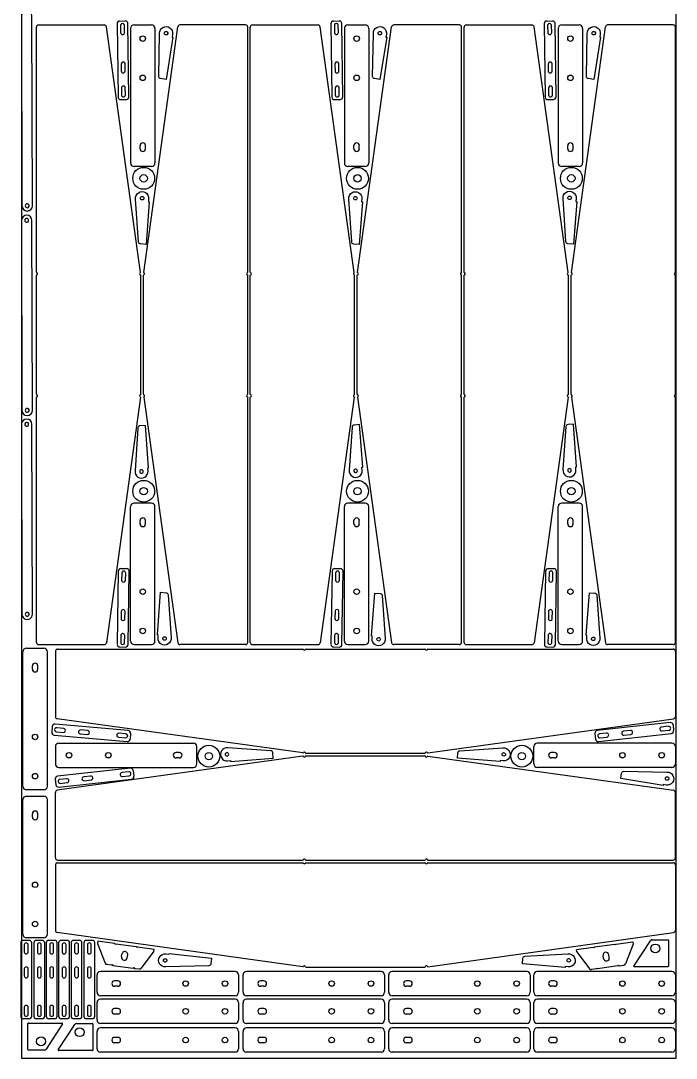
# Model space of a CAD drawing. Header units: millimetres. Extents: x 47861 to 59117, y 10924 to 15324.
# Drawn here: x 53716 to 55218, y 10924 to 13303 of the extents above; entities that cross this region are included whole.
import ezdxf

# ---------------------------------------------------------------- set-up
doc = ezdxf.new("R2010")
doc.units = ezdxf.units.MM
doc.layers.add('ITSOFT_Layer_1', color=61, linetype='Continuous', lineweight=100)
doc.layers.add('SHEET_METAL5', color=7, linetype='Continuous')
doc.layers.add('SHEET_METAL8', color=7, linetype='Continuous')

msp = doc.modelspace()

# ---------------------------------------------------------------- linework, layer by layer
at = {"color": 2}
for p, q in [((53717.9, 14724.3), (53717.9, 10924.3)), ((55217.9, 10924.3), (55217.9, 14724.3)), ((53717.9, 10924.3), (55217.9, 10924.3))]:
    msp.add_line(p, q, dxfattribs=at)
at = {"color": 7}
for p, q in [((53942.5, 13302.3), (53955.5, 13302.5)), ((54432.5, 13302.3), (54445.5, 13302.5)), ((54921.2, 13302.3), (54934.2, 13302.5)), ((53936.6, 13296.2), (53938.8, 13128.2)), ((53944.6, 13291.8), (53944.8, 13275.8)), ((53953.8, 13276), (53953.6, 13292)), ((53963.8, 13128.6), (53961.6, 13296.6)), ((54426.6, 13296.2), (54428.8, 13128.2)), ((54434.6, 13291.8), (54434.8, 13275.8)), ((54443.8, 13276), (54443.6, 13292)), ((54453.8, 13128.6), (54451.6, 13296.6)), ((54915.3, 13296.2), (54917.5, 13128.2)), ((54923.3, 13291.8), (54923.5, 13275.8)), ((54932.5, 13276), (54932.3, 13292)), ((54942.5, 13128.6), (54940.3, 13296.6)), ((53945.8, 13203.8), (53946, 13187.8)), ((53955, 13188), (53954.8, 13204)), ((54435.8, 13203.8), (54436, 13187.8)), ((54445, 13188), (54444.8, 13204)), ((54924.5, 13203.8), (54924.7, 13187.8)), ((54933.7, 13188), (54933.5, 13204)), ((53946.5, 13148.9), (53946.7, 13132.9)), ((53955.7, 13133), (53955.5, 13149)), ((54436.5, 13148.9), (54436.7, 13132.9)), ((54445.7, 13133), (54445.5, 13149)), ((54925.2, 13148.9), (54925.4, 13132.9)), ((54934.4, 13133), (54934.2, 13149)), ((53944.9, 13122.3), (53957.9, 13122.5)), ((54434.9, 13122.3), (54447.9, 13122.5)), ((54923.6, 13122.3), (54936.6, 13122.5)), ((53939.4, 12041.3), (53936.8, 11873.3)), ((53945.5, 12047.2), (53958.5, 12047)), ((53947.3, 12036.7), (53947.1, 12020.7)), ((53956.1, 12020.5), (53956.3, 12036.5)), ((53961.8, 11872.9), (53964.4, 12040.9)), ((54429.4, 12041.3), (54426.8, 11873.3)), ((54435.5, 12047.2), (54448.5, 12047)), ((54437.4, 12036.7), (54437.1, 12020.7)), ((54446.1, 12020.5), (54446.4, 12036.5)), ((54451.8, 11872.9), (54454.4, 12040.9)), ((54918.6, 12041.3), (54916, 11873.3)), ((54924.7, 12047.2), (54937.7, 12047)), ((54926.5, 12036.7), (54926.3, 12020.7)), ((54935.3, 12020.5), (54935.5, 12036.5)), ((54941, 11872.9), (54943.6, 12040.9)), ((53946, 11948.7), (53945.7, 11932.7)), ((53954.7, 11932.5), (53955, 11948.5)), ((54436, 11948.7), (54435.7, 11932.7)), ((54444.7, 11932.5), (54445, 11948.5)), ((54925.1, 11948.7), (54924.9, 11932.7)), ((54933.9, 11932.5), (54934.1, 11948.5)), ((53945.1, 11893.7), (53944.9, 11877.7)), ((54435.1, 11893.7), (54434.9, 11877.7)), ((54924.3, 11893.7), (54924, 11877.7)), ((53953.9, 11877.5), (53954.1, 11893.5)), ((54443.9, 11877.5), (54444.1, 11893.5)), ((54933, 11877.5), (54933.3, 11893.5)), ((53942.7, 11867.2), (53955.7, 11867)), ((54432.7, 11867.2), (54445.7, 11867)), ((54921.9, 11867.2), (54934.9, 11867)), ((53788.1, 11684.8), (53787, 11671.8)), ((53962, 11675.5), (53794.6, 11690.2)), ((53814.3, 11680.5), (53798.4, 11681.9)), ((55203.9, 11693.8), (55037, 11675.4)), ((55200.3, 11685.3), (55184.4, 11683.6)), ((55210.6, 11688.5), (55212, 11675.5)), ((53792.4, 11665.3), (53959.8, 11650.6)), ((53797.6, 11672.9), (53813.5, 11671.5)), ((53852.4, 11668.1), (53868.3, 11666.7)), ((53869.1, 11675.6), (53853.2, 11677)), ((53940.1, 11660.4), (53956, 11659)), ((53956.8, 11667.9), (53940.8, 11669.3)), ((53967.4, 11669), (53966.3, 11656.1)), ((55031.6, 11668.8), (55033.1, 11655.9)), ((55039.7, 11650.6), (55206.7, 11668.9)), ((55058.2, 11669.7), (55042.3, 11667.9)), ((55043.3, 11659), (55059.2, 11660.7)), ((55112.9, 11675.7), (55097, 11674)), ((55098, 11665), (55113.9, 11666.8)), ((55185.4, 11674.6), (55201.3, 11676.4)), ((53967.1, 11589.4), (53800.1, 11571)), ((53794.8, 11564.4), (53796.2, 11551.5)), ((53802.9, 11546.2), (53969.9, 11564.5)), ((53821.4, 11565.3), (53805.5, 11563.6)), ((53876.1, 11571.3), (53860.2, 11569.6)), ((53861.1, 11560.6), (53877, 11562.4)), ((53963.5, 11580.9), (53947.6, 11579.2)), ((53948.6, 11570.2), (53964.5, 11572)), ((53973.7, 11584.1), (53975.2, 11571.1)), ((53806.5, 11554.6), (53822.4, 11556.4)), ((53715.9, 11188.6), (53715.9, 11020.6)), ((53734.9, 11194.6), (53721.9, 11194.6)), ((53723.9, 11184.1), (53723.9, 11168.1)), ((53732.9, 11168.1), (53732.9, 11184.1)), ((53740.9, 11020.6), (53740.9, 11188.6)), ((53745.9, 11188.6), (53745.9, 11020.6)), ((53764.9, 11194.6), (53751.9, 11194.6)), ((53753.9, 11184.1), (53753.9, 11168.1)), ((53762.9, 11168.1), (53762.9, 11184.1)), ((53770.9, 11020.6), (53770.9, 11188.6)), ((53774.2, 11188.6), (53774.2, 11020.6)), ((53793.2, 11194.6), (53780.2, 11194.6)), ((53782.2, 11184.1), (53782.2, 11168.1)), ((53791.2, 11168.1), (53791.2, 11184.1)), ((53799.2, 11020.6), (53799.2, 11188.6)), ((53802.7, 11188.6), (53802.7, 11020.6)), ((53821.7, 11194.6), (53808.7, 11194.6)), ((53810.7, 11184.1), (53810.7, 11168.1)), ((53819.7, 11168.1), (53819.7, 11184.1)), ((53827.7, 11020.6), (53827.7, 11188.6)), ((53831.2, 11188.6), (53831.2, 11020.6)), ((53850.2, 11194.6), (53837.2, 11194.6)), ((53839.2, 11184.1), (53839.2, 11168.1)), ((53848.2, 11168.1), (53848.2, 11184.1)), ((53856.2, 11020.6), (53856.2, 11188.6)), ((53860.5, 11188.6), (53860.5, 11020.6)), ((53879.5, 11194.6), (53866.5, 11194.6)), ((53868.5, 11184.1), (53868.5, 11168.1)), ((53877.5, 11168.1), (53877.5, 11184.1)), ((53885.5, 11020.6), (53885.5, 11188.6)), ((53723.9, 11129.1), (53723.9, 11113.1)), ((53732.9, 11113.1), (53732.9, 11129.1)), ((53753.9, 11129.1), (53753.9, 11113.1)), ((53762.9, 11113.1), (53762.9, 11129.1)), ((53782.2, 11129.1), (53782.2, 11113.1)), ((53791.2, 11113.1), (53791.2, 11129.1)), ((53810.7, 11129.1), (53810.7, 11113.1)), ((53819.7, 11113.1), (53819.7, 11129.1)), ((53839.2, 11129.1), (53839.2, 11113.1)), ((53848.2, 11113.1), (53848.2, 11129.1)), ((53868.5, 11129.1), (53868.5, 11113.1)), ((53877.5, 11113.1), (53877.5, 11129.1)), ((53723.9, 11041.1), (53723.9, 11025.1)), ((53732.9, 11025.1), (53732.9, 11041.1)), ((53753.9, 11041.1), (53753.9, 11025.1)), ((53762.9, 11025.1), (53762.9, 11041.1)), ((53782.2, 11041.1), (53782.2, 11025.1)), ((53791.2, 11025.1), (53791.2, 11041.1)), ((53810.7, 11041.1), (53810.7, 11025.1)), ((53819.7, 11025.1), (53819.7, 11041.1)), ((53839.2, 11041.1), (53839.2, 11025.1)), ((53848.2, 11025.1), (53848.2, 11041.1)), ((53868.5, 11041.1), (53868.5, 11025.1)), ((53877.5, 11025.1), (53877.5, 11041.1)), ((53734.9, 11014.6), (53721.9, 11014.6)), ((53764.9, 11014.6), (53751.9, 11014.6)), ((53793.2, 11014.6), (53780.2, 11014.6)), ((53821.7, 11014.6), (53808.7, 11014.6)), ((53850.2, 11014.6), (53837.2, 11014.6)), ((53879.5, 11014.6), (53866.5, 11014.6))]:
    msp.add_line(p, q, dxfattribs=at)
for p, q in [((54023.4, 13285.4), (54023.4, 12976.9)), ((54513.4, 13285.4), (54513.4, 12976.9)), ((55003.4, 13285.4), (55003.4, 12976.9)), ((54015.4, 12968.9), (53975.5, 12968.9)), ((54505.4, 12968.9), (54465.5, 12968.9)), ((54995.4, 12968.9), (54955.5, 12968.9)), ((54015.4, 12197.1), (53975.5, 12197.1)), ((54023.4, 11880.7), (54023.4, 12189.1)), ((54505.4, 12197.1), (54465.5, 12197.1)), ((54513.4, 11880.7), (54513.4, 12189.1)), ((54995.4, 12197.1), (54955.5, 12197.1)), ((55003.4, 11880.7), (55003.4, 12189.1)), ((53720.9, 11547.7), (53720.9, 11856.2)), ((53728.9, 11864.2), (53768.8, 11864.2)), ((54119.6, 11599), (54119.6, 11638.9)), ((54891.5, 11599), (54891.5, 11638.9)), ((53803.2, 11591), (54111.6, 11591)), ((55207.9, 11591), (54899.5, 11591)), ((53720.9, 11208.7), (53720.9, 11517.2)), ((53728.9, 11525.2), (53768.8, 11525.2)), ((53892.8, 11192.5), (53892.1, 11187.6)), ((53892.1, 11187.6), (53909.6, 11142.3)), ((53930.9, 11187.2), (53892.8, 11192.5)), ((53930.9, 11187.2), (53932.2, 11185.6)), ((53932.2, 11185.6), (53933.9, 11186.8)), ((53933.9, 11186.8), (53980.5, 11180.4)), ((53980.5, 11180.4), (53981.7, 11178.7)), ((53981.7, 11178.7), (53983.4, 11180)), ((53983.4, 11180), (54021.6, 11174.7)), ((55077.2, 11185.4), (55030.7, 11178.9)), ((55078.9, 11184.1), (55077.2, 11185.4)), ((55080.2, 11185.8), (55078.9, 11184.1)), ((55080.2, 11185.8), (55118.3, 11191.1)), ((55119, 11186.2), (55101.5, 11140.9)), ((55118.3, 11191.1), (55119, 11186.2)), ((55121.1, 11135.6), (55158.6, 11193.8)), ((55162.8, 11196.1), (55199.1, 11196.1)), ((55200.1, 11195.1), (55200.1, 11135.1)), ((53946.6, 11156.5), (53947.5, 11163)), ((53960, 11154.7), (53960.9, 11161.1)), ((54020.9, 11169.7), (53991.7, 11130.9)), ((54020.9, 11169.7), (54021.6, 11174.7)), ((55027.7, 11178.5), (54989.5, 11173.2)), ((54990.2, 11168.3), (54989.5, 11173.2)), ((54990.2, 11168.3), (55019.4, 11129.5)), ((55029.4, 11177.2), (55027.7, 11178.5)), ((55030.7, 11178.9), (55029.4, 11177.2)), ((55051.1, 11153.3), (55050.2, 11159.7)), ((55064.5, 11155.1), (55063.6, 11161.5)), ((53924.1, 11137.7), (53913.6, 11139.2)), ((53924.1, 11137.7), (53925.7, 11139)), ((53925.7, 11139), (53927, 11137.3)), ((53927, 11137.3), (53973.6, 11130.8)), ((55084.1, 11135.9), (55037.5, 11129.4)), ((55085.4, 11137.6), (55084.1, 11135.9)), ((55087.1, 11136.3), (55085.4, 11137.6)), ((55087.1, 11136.3), (55097.5, 11137.7)), ((55199.1, 11134.1), (55121.9, 11134.1)), ((53890.7, 11075.5), (53890.7, 11115.4)), ((53973.6, 11130.8), (53975.3, 11132.1)), ((53975.3, 11132.1), (53976.6, 11130.4)), ((53976.6, 11130.4), (53987, 11129)), ((54225.2, 11075.5), (54225.2, 11115.4)), ((54559, 11075.5), (54559, 11115.4)), ((54891.5, 11075.5), (54891.5, 11115.4)), ((55034.6, 11129), (55024.1, 11127.5)), ((55035.8, 11130.7), (55034.6, 11129)), ((55037.5, 11129.4), (55035.8, 11130.7)), ((54207.1, 11067.5), (53898.7, 11067.5)), ((54541.6, 11067.5), (54233.2, 11067.5)), ((54875.4, 11067.5), (54567, 11067.5)), ((55207.9, 11067.5), (54899.5, 11067.5)), ((53890.7, 11012), (53890.7, 11051.9)), ((54225.2, 11012), (54225.2, 11051.9)), ((54559, 11012), (54559, 11051.9)), ((54891.5, 11012), (54891.5, 11051.9)), ((53732.4, 10944), (53732.4, 11004)), ((53733.4, 11005), (53810.6, 11005)), ((53811.4, 11003.4), (53773.9, 10945.3)), ((53802, 10943.5), (53839.6, 11001.6)), ((53843.8, 11003.9), (53880, 11003.9)), ((53881, 11002.9), (53881, 10942.9)), ((54207.1, 11004), (53898.7, 11004)), ((54541.6, 11004), (54233.2, 11004)), ((54875.4, 11004), (54567, 11004)), ((55207.9, 11004), (54899.5, 11004)), ((53890.7, 10946.1), (53890.7, 10985.9)), ((54225.2, 10946.1), (54225.2, 10985.9)), ((54559, 10946.1), (54559, 10985.9)), ((54891.5, 10946.1), (54891.5, 10985.9)), ((53769.7, 10943), (53733.4, 10943)), ((53880, 10941.9), (53802.9, 10941.9)), ((54207.1, 10938.1), (53898.7, 10938.1)), ((54541.6, 10938.1), (54233.2, 10938.1)), ((54875.4, 10938.1), (54567, 10938.1)), ((55207.9, 10938.1), (54899.5, 10938.1))]:
    msp.add_line(p, q)
at = {"color": 6}
for p, q in [((53989.2, 13009.4), (53989.2, 13016.9)), ((54001.7, 13009.4), (54001.7, 13016.9)), ((54479.2, 13009.4), (54479.2, 13016.9)), ((54491.7, 13009.4), (54491.7, 13016.9)), ((54969.2, 13009.4), (54969.2, 13016.9)), ((54981.7, 13009.4), (54981.7, 13016.9)), ((53989.2, 12149.4), (53989.2, 12156.9)), ((54001.7, 12149.4), (54001.7, 12156.9)), ((54479.2, 12149.4), (54479.2, 12156.9)), ((54491.7, 12149.4), (54491.7, 12156.9)), ((54969.2, 12149.4), (54969.2, 12156.9)), ((54981.7, 12149.4), (54981.7, 12156.9)), ((53742.6, 11816.3), (53742.6, 11823.8)), ((53755.1, 11816.3), (53755.1, 11823.8)), ((54079.2, 11625.2), (54071.7, 11625.2)), ((54079.2, 11612.7), (54071.7, 11612.7)), ((54939.2, 11625.2), (54931.7, 11625.2)), ((54939.2, 11612.7), (54931.7, 11612.7)), ((53742.6, 11477.4), (53742.6, 11484.9)), ((53755.1, 11477.4), (53755.1, 11484.9)), ((53938.4, 11101.7), (53930.9, 11101.7)), ((53938.4, 11089.2), (53930.9, 11089.2)), ((54272.9, 11101.7), (54265.4, 11101.7)), ((54272.9, 11089.2), (54265.4, 11089.2)), ((54606.7, 11101.7), (54599.2, 11101.7)), ((54606.7, 11089.2), (54599.2, 11089.2)), ((54939.2, 11101.7), (54931.7, 11101.7)), ((54939.2, 11089.2), (54931.7, 11089.2)), ((53938.4, 11038.2), (53930.9, 11038.2)), ((54272.9, 11038.2), (54265.4, 11038.2)), ((54606.7, 11038.2), (54599.2, 11038.2)), ((54939.2, 11038.2), (54931.7, 11038.2)), ((53938.4, 11025.7), (53930.9, 11025.7)), ((54272.9, 11025.7), (54265.4, 11025.7)), ((54606.7, 11025.7), (54599.2, 11025.7)), ((54939.2, 11025.7), (54931.7, 11025.7)), ((53938.4, 10972.2), (53930.9, 10972.2)), ((54272.9, 10972.2), (54265.4, 10972.2)), ((54606.7, 10972.2), (54599.2, 10972.2)), ((54939.2, 10972.2), (54931.7, 10972.2)), ((53938.4, 10959.7), (53930.9, 10959.7)), ((54272.9, 10959.7), (54265.4, 10959.7)), ((54606.7, 10959.7), (54599.2, 10959.7)), ((54939.2, 10959.7), (54931.7, 10959.7))]:
    msp.add_line(p, q, dxfattribs=at)
for centre in [(53995.5, 13262.1), (54485.5, 13262.1), (54975.5, 13262.1), (53995.5, 13172.1), (54485.5, 13172.1), (54975.5, 13172.1), (53995.5, 11994), (54485.5, 11994), (54975.5, 11994), (53995.5, 11904), (54485.5, 11904), (54975.5, 11904), (53748.8, 11661), (53826.5, 11619), (53916.5, 11619), (55094.6, 11619), (55184.6, 11619), (53748.8, 11571), (53748.8, 11322), (53748.8, 11232), (54093.8, 11095.5), (54183.8, 11095.5), (54428.3, 11095.5), (54518.3, 11095.5), (54762.1, 11095.5), (54852.1, 11095.5), (55094.6, 11095.5), (55184.6, 11095.5), (54093.8, 11032), (54183.8, 11032), (54428.3, 11032), (54518.3, 11032), (54762.1, 11032), (54852.1, 11032), (55094.6, 11032), (55184.6, 11032), (54093.8, 10966), (54183.8, 10966), (54428.3, 10966), (54518.3, 10966), (54762.1, 10966), (54852.1, 10966), (55094.6, 10966), (55184.6, 10966)]:
    msp.add_circle(centre, 6.3)
at = {"color": 3}
for centre, radius in [((53997.6, 12941.7), 25), ((54487.6, 12941.7), 25), ((54977.6, 12941.7), 25), ((53997.6, 12941.7), 8.5), ((54487.6, 12941.7), 8.5), ((54977.6, 12941.7), 8.5), ((53997.6, 12224.3), 25), ((53997.6, 12224.3), 8.5), ((54487.6, 12224.3), 25), ((54487.6, 12224.3), 8.5), ((54977.6, 12224.3), 25), ((54977.6, 12224.3), 8.5), ((54146.9, 11616.9), 25), ((54864.2, 11616.9), 25), ((54146.9, 11616.9), 8.5), ((54864.2, 11616.9), 8.5)]:
    msp.add_circle(centre, radius, dxfattribs=at)
at = {"color": 4}
for centre in [(55170.1, 11176.1), (53851, 10983.9), (53762.4, 10963)]:
    msp.add_circle(centre, 10.1, dxfattribs=at)
at = {"color": 7}
for centre, radius, start, end in [((53942.6, 13296.3), 6, 90.756, 180.756), ((53955.6, 13296.5), 6, 0.756, 90.756), ((54432.6, 13296.3), 6, 90.756, 180.756), ((54445.6, 13296.5), 6, 0.756, 90.756), ((54921.3, 13296.3), 6, 90.756, 180.756), ((54934.3, 13296.5), 6, 0.756, 90.756), ((53949.1, 13291.9), 4.5, 0.756, 180.756), ((53949.3, 13275.9), 4.5, 180.756, 0.756), ((54439.1, 13291.9), 4.5, 0.756, 180.756), ((54439.3, 13275.9), 4.5, 180.756, 0.756), ((54927.8, 13291.9), 4.5, 0.756, 180.756), ((54928, 13275.9), 4.5, 180.756, 0.756), ((53950.3, 13203.9), 4.5, 0.756, 180.756), ((54440.3, 13203.9), 4.5, 0.756, 180.756), ((54929, 13203.9), 4.5, 0.756, 180.756), ((53950.5, 13187.9), 4.5, 180.756, 0.756), ((54440.5, 13187.9), 4.5, 180.756, 0.756), ((54929.2, 13187.9), 4.5, 180.756, 0.756), ((53951, 13148.9), 4.5, 0.756, 180.756), ((53951.2, 13132.9), 4.5, 180.756, 0.756), ((54441, 13148.9), 4.5, 0.756, 180.756), ((54441.2, 13132.9), 4.5, 180.756, 0.756), ((54929.7, 13148.9), 4.5, 0.756, 180.756), ((54929.9, 13132.9), 4.5, 180.756, 0.756), ((53944.8, 13128.3), 6, 180.756, 270.756), ((53957.8, 13128.5), 6, 270.756, 0.756), ((54434.8, 13128.3), 6, 180.756, 270.756), ((54447.8, 13128.5), 6, 270.756, 0.756), ((54923.5, 13128.3), 6, 180.756, 270.756), ((54936.5, 13128.5), 6, 270.756, 0.756), ((53945.4, 12041.2), 6, 89.1059, 179.1059), ((53951.8, 12036.6), 4.5, 359.1059, 179.1059), ((53958.4, 12041), 6, 359.1059, 89.1059), ((54435.4, 12041.2), 6, 89.1059, 179.1059), ((54441.9, 12036.6), 4.5, 359.1059, 179.1059), ((54448.4, 12041), 6, 359.1059, 89.1059), ((54924.6, 12041.2), 6, 89.1059, 179.1059), ((54931, 12036.6), 4.5, 359.1059, 179.1059), ((54937.6, 12041), 6, 359.1059, 89.1059), ((53951.6, 12020.6), 4.5, 179.1059, 359.1059), ((54441.6, 12020.6), 4.5, 179.1059, 359.1059), ((54930.8, 12020.6), 4.5, 179.1059, 359.1059), ((53950.5, 11948.6), 4.5, 359.1059, 179.1059), ((54440.5, 11948.6), 4.5, 359.1059, 179.1059), ((54929.6, 11948.6), 4.5, 359.1059, 179.1059), ((53950.2, 11932.6), 4.5, 179.1059, 359.1059), ((54440.2, 11932.6), 4.5, 179.1059, 359.1059), ((54929.4, 11932.6), 4.5, 179.1059, 359.1059), ((53949.6, 11893.6), 4.5, 359.1059, 179.1059), ((54439.6, 11893.6), 4.5, 359.1059, 179.1059), ((54928.8, 11893.6), 4.5, 359.1059, 179.1059), ((53942.8, 11873.2), 6, 179.1059, 269.1059), ((53949.4, 11877.6), 4.5, 179.1059, 359.1059), ((53955.8, 11873), 6, 269.1059, 359.1059), ((54432.8, 11873.2), 6, 179.1059, 269.1059), ((54439.4, 11877.6), 4.5, 179.1059, 359.1059), ((54445.8, 11873), 6, 269.1059, 359.1059), ((54922, 11873.2), 6, 179.1059, 269.1059), ((54928.5, 11877.6), 4.5, 179.1059, 359.1059), ((54935, 11873), 6, 269.1059, 359.1059), ((53794.1, 11684.3), 6, 84.9729, 174.9729), ((53798, 11677.4), 4.5, 84.9729, 264.9729), ((53813.9, 11676), 4.5, 264.9729, 84.9729), ((55184.9, 11679.1), 4.5, 96.2727, 276.2727), ((55200.8, 11680.8), 4.5, 276.2727, 96.2727), ((55204.6, 11687.8), 6, 6.2727, 96.2727), ((53792.9, 11671.3), 6, 174.9729, 264.9729), ((53852.8, 11672.6), 4.5, 84.9729, 264.9729), ((53868.7, 11671.2), 4.5, 264.9729, 84.9729), ((53940.4, 11664.9), 4.5, 84.9729, 264.9729), ((53956.4, 11663.5), 4.5, 264.9729, 84.9729), ((53960.3, 11656.6), 6, 264.9729, 354.9729), ((53961.4, 11669.5), 6, 354.9729, 84.9729), ((55037.6, 11669.4), 6, 96.2727, 186.2727), ((55039, 11656.5), 6, 186.2727, 276.2727), ((55042.8, 11663.5), 4.5, 96.2727, 276.2727), ((55058.7, 11665.2), 4.5, 276.2727, 96.2727), ((55097.5, 11669.5), 4.5, 96.2727, 276.2727), ((55113.4, 11671.2), 4.5, 276.2727, 96.2727), ((55206, 11674.9), 6, 276.2727, 6.2727), ((53967.8, 11583.4), 6, 6.2727, 96.2727), ((53800.8, 11565.1), 6, 96.2727, 186.2727), ((53806, 11559.1), 4.5, 96.2727, 276.2727), ((53821.9, 11560.8), 4.5, 276.2727, 96.2727), ((53860.6, 11565.1), 4.5, 96.2727, 276.2727), ((53876.5, 11566.8), 4.5, 276.2727, 96.2727), ((53948.1, 11574.7), 4.5, 96.2727, 276.2727), ((53964, 11576.5), 4.5, 276.2727, 96.2727), ((53969.2, 11570.5), 6, 276.2727, 6.2727), ((53802.2, 11552.1), 6, 186.2727, 276.2727), ((53721.9, 11188.6), 6, 90, 180), ((53728.4, 11184.1), 4.5, 360, 180), ((53734.9, 11188.6), 6, 360, 90), ((53751.9, 11188.6), 6, 90, 180), ((53758.4, 11184.1), 4.5, 360, 180), ((53764.9, 11188.6), 6, 360, 90), ((53780.2, 11188.6), 6, 90, 180), ((53786.7, 11184.1), 4.5, 360, 180), ((53793.2, 11188.6), 6, 360, 90), ((53808.7, 11188.6), 6, 90, 180), ((53815.2, 11184.1), 4.5, 360, 180), ((53821.7, 11188.6), 6, 360, 90), ((53837.2, 11188.6), 6, 90, 180), ((53843.7, 11184.1), 4.5, 360, 180), ((53850.2, 11188.6), 6, 360, 90), ((53866.5, 11188.6), 6, 90, 180), ((53873, 11184.1), 4.5, 360, 180), ((53879.5, 11188.6), 6, 360, 90), ((53728.4, 11168.1), 4.5, 180, 360), ((53758.4, 11168.1), 4.5, 180, 360), ((53786.7, 11168.1), 4.5, 180, 360), ((53815.2, 11168.1), 4.5, 180, 360), ((53843.7, 11168.1), 4.5, 180, 360), ((53873, 11168.1), 4.5, 180, 360), ((53728.4, 11129.1), 4.5, 360, 180), ((53758.4, 11129.1), 4.5, 360, 180), ((53786.7, 11129.1), 4.5, 360, 180), ((53815.2, 11129.1), 4.5, 360, 180), ((53843.7, 11129.1), 4.5, 360, 180), ((53873, 11129.1), 4.5, 360, 180), ((53728.4, 11113.1), 4.5, 180, 360), ((53758.4, 11113.1), 4.5, 180, 360), ((53786.7, 11113.1), 4.5, 180, 360), ((53815.2, 11113.1), 4.5, 180, 360), ((53843.7, 11113.1), 4.5, 180, 360), ((53873, 11113.1), 4.5, 180, 360), ((53728.4, 11041.1), 4.5, 360, 180), ((53758.4, 11041.1), 4.5, 360, 180), ((53786.7, 11041.1), 4.5, 360, 180), ((53815.2, 11041.1), 4.5, 360, 180), ((53843.7, 11041.1), 4.5, 360, 180), ((53873, 11041.1), 4.5, 360, 180), ((53721.9, 11020.6), 6, 180, 270), ((53728.4, 11025.1), 4.5, 180, 360), ((53734.9, 11020.6), 6, 270, 360), ((53751.9, 11020.6), 6, 180, 270), ((53758.4, 11025.1), 4.5, 180, 360), ((53764.9, 11020.6), 6, 270, 360), ((53780.2, 11020.6), 6, 180, 270), ((53786.7, 11025.1), 4.5, 180, 360), ((53793.2, 11020.6), 6, 270, 360), ((53808.7, 11020.6), 6, 180, 270), ((53815.2, 11025.1), 4.5, 180, 360), ((53821.7, 11020.6), 6, 270, 360), ((53837.2, 11020.6), 6, 180, 270), ((53843.7, 11025.1), 4.5, 180, 360), ((53850.2, 11020.6), 6, 270, 360), ((53866.5, 11020.6), 6, 180, 270), ((53873, 11025.1), 4.5, 180, 360), ((53879.5, 11020.6), 6, 270, 360)]:
    msp.add_arc(centre, radius, start, end, dxfattribs=at)
for centre, radius, start, end in [((54015.4, 13285.4), 8, 0, 90), ((54505.4, 13285.4), 8, 0, 90), ((54995.4, 13285.4), 8, 0, 90), ((53995.5, 13016.9), 6.25, 0, 180), ((54485.5, 13016.9), 6.25, 0, 180), ((54975.5, 13016.9), 6.25, 0, 180), ((53995.5, 13009.4), 6.25, 180, 0), ((54485.5, 13009.4), 6.25, 180, 0), ((54975.5, 13009.4), 6.25, 180, 0), ((53975.5, 12976.9), 8, 180, 270), ((54015.4, 12976.9), 8, 270, 0), ((54465.5, 12976.9), 8, 180, 270), ((54505.4, 12976.9), 8, 270, 0), ((54955.5, 12976.9), 8, 180, 270), ((54995.4, 12976.9), 8, 270, 0), ((53752.9, 12726.2), 1, 180, 253.3985), ((53989.2, 12726), 1, 295.3392, 8.2901), ((53998.6, 12726), 1, 171.7099, 244.6608), ((54234.9, 12726.2), 1, 286.6015, 0), ((54242.9, 12726.2), 1, 180, 253.3985), ((54479.2, 12726), 1, 295.3392, 8.2901), ((54488.6, 12726), 1, 171.7099, 244.6608), ((54724.9, 12726.2), 1, 286.6015, 0), ((54732.9, 12726.2), 1, 180, 253.3985), ((54969.2, 12726), 1, 295.3392, 8.2901), ((54978.6, 12726), 1, 171.7099, 244.6608), ((55214.9, 12726.2), 1, 286.6015, 0), ((53752.9, 12719.5), 1, 106.6015, 180), ((53751.9, 12722.8), 2.5, 286.6015, 73.3985), ((53990.7, 12722.8), 2.5, 115.3392, 256.8172), ((53989.9, 12719.4), 1, 0, 76.8172), ((53997.9, 12719.4), 1, 103.1828, 180), ((53997.1, 12722.8), 2.5, 283.1828, 64.6608), ((54235.9, 12722.8), 2.5, 106.6015, 253.3985), ((54234.9, 12719.5), 1, 0, 73.3985), ((54242.9, 12719.5), 1, 106.6015, 180), ((54241.9, 12722.8), 2.5, 286.6015, 73.3985), ((54480.7, 12722.8), 2.5, 115.3392, 256.8172), ((54479.9, 12719.4), 1, 0, 76.8172), ((54487.9, 12719.4), 1, 103.1828, 180), ((54487.1, 12722.8), 2.5, 283.1828, 64.6608), ((54725.9, 12722.8), 2.5, 106.6015, 253.3985), ((54724.9, 12719.5), 1, 0, 73.3985), ((54732.9, 12719.5), 1, 106.6015, 180), ((54731.9, 12722.8), 2.5, 286.6015, 73.3985), ((54970.7, 12722.8), 2.5, 115.3392, 256.8172), ((54969.9, 12719.4), 1, 0, 76.8172), ((54977.9, 12719.4), 1, 103.1828, 180), ((54977.1, 12722.8), 2.5, 283.1828, 64.6608), ((55215.9, 12722.8), 2.5, 106.6015, 253.3985), ((55214.9, 12719.5), 1, 0, 73.3985), ((53752.9, 12446.5), 1, 180, 253.3985), ((53752.9, 12439.8), 1, 106.6015, 180), ((53751.9, 12443.2), 2.5, 286.6015, 73.3985), ((53990.7, 12443.2), 2.5, 103.1828, 244.6608), ((53989.2, 12440), 1, 351.7099, 64.6608), ((53989.9, 12446.6), 1, 283.1828, 0), ((53997.9, 12446.6), 1, 180, 256.8172), ((53998.6, 12440), 1, 115.3392, 188.2901), ((53997.1, 12443.2), 2.5, 295.3392, 76.8172), ((54235.9, 12443.2), 2.5, 106.6015, 253.3985), ((54234.9, 12446.5), 1, 286.6015, 0), ((54234.9, 12439.8), 1, 0, 73.3985), ((54242.9, 12446.5), 1, 180, 253.3985), ((54242.9, 12439.8), 1, 106.6015, 180), ((54241.9, 12443.2), 2.5, 286.6015, 73.3985), ((54480.7, 12443.2), 2.5, 103.1828, 244.6608), ((54479.2, 12440), 1, 351.7099, 64.6608), ((54479.9, 12446.6), 1, 283.1828, 0), ((54487.9, 12446.6), 1, 180, 256.8172), ((54488.6, 12440), 1, 115.3392, 188.2901), ((54487.1, 12443.2), 2.5, 295.3392, 76.8172), ((54725.9, 12443.2), 2.5, 106.6015, 253.3985), ((54724.9, 12446.5), 1, 286.6015, 0), ((54724.9, 12439.8), 1, 0, 73.3985), ((54732.9, 12446.5), 1, 180, 253.3985), ((54732.9, 12439.8), 1, 106.6015, 180), ((54731.9, 12443.2), 2.5, 286.6015, 73.3985), ((54970.7, 12443.2), 2.5, 103.1828, 244.6608), ((54969.2, 12440), 1, 351.7099, 64.6608), ((54969.9, 12446.6), 1, 283.1828, 0), ((54977.9, 12446.6), 1, 180, 256.8172), ((54978.6, 12440), 1, 115.3392, 188.2901), ((54977.1, 12443.2), 2.5, 295.3392, 76.8172), ((55215.9, 12443.2), 2.5, 106.6015, 253.3985), ((55214.9, 12446.5), 1, 286.6015, 0), ((55214.9, 12439.8), 1, 0, 73.3985), ((53975.5, 12189.1), 8, 90, 180), ((54015.4, 12189.1), 8, 0, 90), ((54465.5, 12189.1), 8, 90, 180), ((54505.4, 12189.1), 8, 0, 90), ((54955.5, 12189.1), 8, 90, 180), ((54995.4, 12189.1), 8, 0, 90), ((53995.5, 12156.9), 6.25, 0, 180), ((54485.5, 12156.9), 6.25, 0, 180), ((54975.5, 12156.9), 6.25, 0, 180), ((53995.5, 12149.4), 6.25, 180, 0), ((54485.5, 12149.4), 6.25, 180, 0), ((54975.5, 12149.4), 6.25, 180, 0), ((54015.4, 11880.7), 8, 270, 0), ((54505.4, 11880.7), 8, 270, 0), ((54995.4, 11880.7), 8, 270, 0), ((53728.9, 11856.2), 8, 90, 180), ((53768.8, 11856.2), 8, 0, 90), ((54362.4, 11861.5), 1, 16.6015, 90), ((54365.7, 11862.5), 2.5, 196.6015, 343.3985), ((54369.1, 11861.5), 1, 90, 163.3985), ((54642, 11861.5), 1, 16.6015, 90), ((54645.4, 11862.5), 2.5, 196.6015, 343.3985), ((54648.7, 11861.5), 1, 90, 163.3985), ((53748.8, 11823.8), 6.25, 0, 180), ((53748.8, 11816.3), 6.25, 180, 0), ((54111.6, 11638.9), 8, 0, 90), ((54899.5, 11638.9), 8, 90, 180), ((54071.7, 11619), 6.25, 90, 270), ((54079.2, 11619), 6.25, 270, 90), ((54362.6, 11625.2), 1, 261.7099, 334.6608), ((54362.6, 11615.8), 1, 25.3392, 98.2901), ((54365.7, 11623.7), 2.5, 13.1828, 154.6608), ((54365.7, 11617.3), 2.5, 205.3392, 346.8172), ((54369.1, 11624.5), 1, 193.1828, 270), ((54369.1, 11616.5), 1, 90, 166.8172), ((54642, 11624.5), 1, 270, 346.8172), ((54642, 11616.5), 1, 13.1828, 90), ((54645.4, 11623.7), 2.5, 25.3392, 166.8172), ((54645.4, 11617.3), 2.5, 193.1828, 334.6608), ((54648.5, 11625.2), 1, 205.3392, 278.2901), ((54648.5, 11615.8), 1, 81.7099, 154.6608), ((54931.7, 11619), 6.25, 90, 270), ((54939.2, 11619), 6.25, 270, 90), ((53803.2, 11599), 8, 180, 270), ((54111.6, 11599), 8, 270, 0), ((54899.5, 11599), 8, 180, 270), ((55207.9, 11599), 8, 270, 0), ((53728.9, 11547.7), 8, 180, 270), ((53728.9, 11517.2), 8, 90, 180), ((53768.8, 11517.2), 8, 0, 90), ((53748.8, 11484.9), 6.25, 0, 180), ((53748.8, 11477.4), 6.25, 180, 0), ((54362.4, 11379.5), 1, 270, 343.3985), ((54362.4, 11371.5), 1, 16.6015, 90), ((54365.7, 11378.5), 2.5, 16.6015, 163.3985), ((54365.7, 11372.5), 2.5, 196.6015, 343.3985), ((54369.1, 11379.5), 1, 196.6015, 270), ((54369.1, 11371.5), 1, 90, 163.3985), ((54642, 11379.5), 1, 270, 343.3985), ((54642, 11371.5), 1, 16.6015, 90), ((54645.4, 11378.5), 2.5, 16.6015, 163.3985), ((54645.4, 11372.5), 2.5, 196.6015, 343.3985), ((54648.7, 11379.5), 1, 196.6015, 270), ((54648.7, 11371.5), 1, 90, 163.3985), ((53728.9, 11208.7), 8, 180, 270), ((55162.8, 11191.1), 5, 90, 147.1715), ((55199.1, 11195.1), 1, 0, 90), ((53953.3, 11155.6), 6.75, 172.0933, 352.0933), ((53954.2, 11162.1), 6.75, 352.0933, 172.0933), ((55056.9, 11160.6), 6.75, 7.9067, 187.9067), ((53914.3, 11144.1), 5, 201.1479, 262.0933), ((54362.6, 11135.2), 1, 261.7099, 334.6608), ((54365.7, 11133.7), 2.5, 13.1828, 154.6608), ((54369.1, 11134.5), 1, 193.1828, 270), ((54642, 11134.5), 1, 270, 346.8172), ((54645.4, 11133.7), 2.5, 25.3392, 166.8172), ((54648.5, 11135.2), 1, 205.3392, 278.2901), ((55057.8, 11154.2), 6.75, 187.9067, 7.9067), ((55096.8, 11142.7), 5, 277.9067, 338.8521), ((55121.9, 11135.1), 1, 147.1715, 270), ((55199.1, 11135.1), 1, 270, 0), ((53898.7, 11115.4), 8, 90, 180), ((53987.7, 11133.9), 5, 262.0933, 323.0387), ((54233.2, 11115.4), 8, 90, 180), ((54567, 11115.4), 8, 90, 180), ((54899.5, 11115.4), 8, 90, 180), ((55023.4, 11132.5), 5, 216.9613, 277.9067), ((53930.9, 11095.5), 6.25, 90, 270), ((53938.4, 11095.5), 6.25, 270, 90), ((54265.4, 11095.5), 6.25, 90, 270), ((54272.9, 11095.5), 6.25, 270, 90), ((54599.2, 11095.5), 6.25, 90, 270), ((54606.7, 11095.5), 6.25, 270, 90), ((54931.7, 11095.5), 6.25, 90, 270), ((54939.2, 11095.5), 6.25, 270, 90), ((53898.7, 11075.5), 8, 180, 270), ((54207.1, 11075.5), 8, 270, 0), ((54233.2, 11075.5), 8, 180, 270), ((54541.6, 11075.5), 8, 270, 0), ((54567, 11075.5), 8, 180, 270), ((54875.4, 11075.5), 8, 270, 0), ((54899.5, 11075.5), 8, 180, 270), ((55207.9, 11075.5), 8, 270, 0), ((53898.7, 11051.9), 8, 90, 180), ((53930.9, 11032), 6.25, 90, 270), ((53938.4, 11032), 6.25, 270, 90), ((54233.2, 11051.9), 8, 90, 180), ((54265.4, 11032), 6.25, 90, 270), ((54272.9, 11032), 6.25, 270, 90), ((54567, 11051.9), 8, 90, 180), ((54599.2, 11032), 6.25, 90, 270), ((54606.7, 11032), 6.25, 270, 90), ((54899.5, 11051.9), 8, 90, 180), ((54931.7, 11032), 6.25, 90, 270), ((54939.2, 11032), 6.25, 270, 90), ((53733.4, 11004), 1, 90, 180), ((53810.6, 11004), 1, 327.1715, 90), ((53843.8, 10998.9), 5, 90, 147.1715), ((53880, 11002.9), 1, 0, 90), ((53898.7, 11012), 8, 180, 270), ((53898.7, 10985.9), 8, 90, 180), ((54207.1, 11012), 8, 270, 0), ((54233.2, 11012), 8, 180, 270), ((54233.2, 10985.9), 8, 90, 180), ((54541.6, 11012), 8, 270, 0), ((54567, 11012), 8, 180, 270), ((54567, 10985.9), 8, 90, 180), ((54875.4, 11012), 8, 270, 0), ((54899.5, 11012), 8, 180, 270), ((54899.5, 10985.9), 8, 90, 180), ((55207.9, 11012), 8, 270, 0), ((53930.9, 10966), 6.25, 90, 270), ((53938.4, 10966), 6.25, 270, 90), ((54265.4, 10966), 6.25, 90, 270), ((54272.9, 10966), 6.25, 270, 90), ((54599.2, 10966), 6.25, 90, 270), ((54606.7, 10966), 6.25, 270, 90), ((54931.7, 10966), 6.25, 90, 270), ((54939.2, 10966), 6.25, 270, 90), ((53733.4, 10944), 1, 180, 270), ((53769.7, 10948), 5, 270, 327.1715), ((53802.9, 10942.9), 1, 147.1715, 270), ((53880, 10942.9), 1, 270, 0), ((53898.7, 10946.1), 8, 180, 270), ((54207.1, 10946.1), 8, 270, 0), ((54233.2, 10946.1), 8, 180, 270), ((54541.6, 10946.1), 8, 270, 0), ((54567, 10946.1), 8, 180, 270), ((54875.4, 10946.1), 8, 270, 0), ((54899.5, 10946.1), 8, 180, 270), ((55207.9, 10946.1), 8, 270, 0)]:
    msp.add_arc(centre, radius, start, end)
at = {"layer": 'ITSOFT_Layer_1', "color": 7, "linetype": 'ByBlock', "lineweight": -2}
for points in [[(53742.7, 12878.8), (53741.6, 13314.3, 1), (53717.6, 13314.2), (53718.7, 12878.8, 1), (53742.7, 12878.8)], [(53733.9, 12881.9, 1), (53727.4, 12875.7, 1), (53733.9, 12881.9)], [(53742.7, 12409.8), (53741.6, 12845.3, 1), (53717.6, 12845.3), (53718.7, 12409.8, 1), (53742.7, 12409.8)], [(53732.9, 12848.4, 1), (53726.4, 12842.2, 1), (53732.9, 12848.4)], [(53733.9, 12412.9, 1), (53727.4, 12406.7, 1), (53733.9, 12412.9)], [(53742.7, 11942.3), (53741.6, 12377.8, 1), (53717.6, 12377.7), (53718.7, 11942.2, 1), (53742.7, 11942.3)], [(53732.9, 12380.8, 1), (53726.4, 12374.6, 1), (53732.9, 12380.8)], [(53733.9, 11945.4, 1), (53727.4, 11939.2, 1), (53733.9, 11945.4)]]:
    msp.add_lwpolyline(points, format="xyb", dxfattribs=at)
at = {"layer": 'ITSOFT_Layer_1', "color": 3, "linetype": 'ByBlock', "lineweight": -3}
for points in [[(54033.9, 13274, -1.10611), (54063.7, 13272.2), (54062.6, 13265.3), (54064.6, 13265), (54048.8, 13168.3), (54036.3, 13170.3, -0.372894), (54032.1, 13175.3), (54033.9, 13274)], [(54046.1, 13277.5, -1), (54051.6, 13271.7, -1), (54046.1, 13277.5)], [(54523.9, 13274, -1.10611), (54553.7, 13272.2), (54552.6, 13265.3), (54554.6, 13265), (54538.8, 13168.3), (54526.3, 13170.3, -0.372894), (54522.1, 13175.3), (54523.9, 13274)], [(54536.1, 13277.5, -1), (54541.6, 13271.7, -1), (54536.1, 13277.5)], [(55013.9, 13274, -1.10611), (55043.7, 13272.2), (55042.6, 13265.3), (55044.6, 13265), (55028.8, 13168.3), (55016.3, 13170.3, -0.372894), (55012.1, 13175.3), (55013.9, 13274)], [(55026.1, 13277.5, -1), (55031.6, 13271.7, -1), (55026.1, 13277.5)], [(53979.1, 12894.3, -1.10611), (54009, 12895.1), (54008.4, 12888.1), (54010.4, 12887.9), (54002.9, 12790.2), (53990.3, 12791.2, -0.372894), (53985.7, 12795.8), (53979.1, 12894.3)], [(53991, 12898.9, -1), (53997, 12893.5, -1), (53991, 12898.9)], [(54467.7, 12894.3, -1.10611), (54497.5, 12895), (54497, 12888.1), (54499, 12887.9), (54491.5, 12790.2), (54478.8, 12791.1, -0.372894), (54474.2, 12795.8), (54467.7, 12894.3)], [(54479.6, 12898.8, -1), (54485.6, 12893.5, -1), (54479.6, 12898.8)], [(54958.6, 12895.1, -1.10611), (54988.5, 12895.8), (54987.9, 12888.8), (54989.9, 12888.7), (54982.4, 12790.9), (54969.8, 12791.9, -0.372894), (54965.2, 12796.6), (54958.6, 12895.1)], [(54970.5, 12899.6, -1), (54976.5, 12894.3, -1), (54970.5, 12899.6)], [(53977.7, 12271.3, 1.10611), (54007.5, 12270.6), (54007, 12277.5), (54009, 12277.7), (54001.5, 12375.4), (53988.9, 12374.4, 0.372894), (53984.2, 12369.8), (53977.7, 12271.3)], [(54468.4, 12272.9, 1.10611), (54498.2, 12272.2), (54497.7, 12279.2), (54499.7, 12279.3), (54492.2, 12377.1), (54479.6, 12376.1, 0.372894), (54475, 12371.4), (54468.4, 12272.9)], [(54958.4, 12274, 1.10611), (54988.2, 12273.3), (54987.7, 12280.2), (54989.7, 12280.4), (54982.2, 12378.1), (54969.6, 12377.2, 0.372894), (54965, 12372.5), (54958.4, 12274)], [(54480.3, 12268.4, 1), (54486.3, 12273.7, 1), (54480.3, 12268.4)], [(54970.3, 12269.5, 1), (54976.3, 12274.8, 1), (54970.3, 12269.5)], [(53989.6, 12266.7, 1), (53995.6, 12272.1, 1), (53989.6, 12266.7)], [(54060.3, 11888.5, -1.10611), (54030.4, 11887.8), (54031, 11894.7), (54029, 11894.9), (54036.5, 11992.6), (54049.1, 11991.6, -0.372894), (54053.7, 11987), (54060.3, 11888.5)], [(54550.8, 11886.7, -1.10611), (54521, 11886), (54521.5, 11892.9), (54519.5, 11893.1), (54527, 11990.8), (54539.7, 11989.8, -0.372894), (54544.3, 11985.2), (54550.8, 11886.7)], [(55042.6, 11887.6, -1.10611), (55012.8, 11886.9), (55013.3, 11893.8), (55011.3, 11894), (55018.8, 11991.7), (55031.5, 11990.7, -0.372894), (55036.1, 11986.1), (55042.6, 11887.6)], [(54048.4, 11883.9, -1), (54042.4, 11889.3, -1), (54048.4, 11883.9)], [(54538.9, 11882.2, -1), (54533, 11887.5, -1), (54538.9, 11882.2)], [(55030.7, 11883.1, -1), (55024.8, 11888.4, -1), (55030.7, 11883.1)], [(54190.3, 11636, 1.10611), (54189.6, 11606.2), (54196.5, 11606.7), (54196.7, 11604.7), (54294.4, 11612.3), (54293.5, 11624.9, 0.372894), (54288.8, 11629.5), (54190.3, 11636)], [(54820.8, 11636, -1.10611), (54821.5, 11606.2), (54814.6, 11606.7), (54814.4, 11604.7), (54716.7, 11612.3), (54717.7, 11624.9, -0.372894), (54722.3, 11629.5), (54820.8, 11636)], [(54185.8, 11624.1, 1), (54191.1, 11618.2, 1), (54185.8, 11624.1)], [(54825.3, 11624.1, -1), (54820, 11618.2, -1), (54825.3, 11624.1)], [(55196.6, 11580.5, -1.10611), (55194.8, 11550.7), (55187.9, 11551.9), (55187.6, 11549.9), (55090.8, 11565.6), (55092.8, 11578.1, -0.372894), (55097.9, 11582.3), (55196.6, 11580.5)], [(55200.1, 11568.3, -1), (55194.3, 11562.8, -1), (55200.1, 11568.3)], [(54048.1, 11133.7, -1.10611), (54048.6, 11163.6), (54055.5, 11162.8), (54055.7, 11164.8), (54153.1, 11153.5), (54151.7, 11140.9, -0.372894), (54146.8, 11136.5), (54048.1, 11133.7)], [(54969.8, 11163.8, -1.10611), (54970.2, 11133.9), (54963.3, 11134.6), (54963.1, 11132.6), (54865.4, 11141.1), (54866.5, 11153.7, -0.372894), (54871.2, 11158.2), (54969.8, 11163.8)], [(54044.1, 11145.8, -1), (54049.6, 11151.5, -1), (54044.1, 11145.8)], [(54974.2, 11151.8, -1), (54968.8, 11145.9, -1), (54974.2, 11151.8)]]:
    msp.add_lwpolyline(points, format="xyb", dxfattribs=at)
at = {"layer": 'SHEET_METAL5', "linetype": 'Continuous'}
for p, q in [((53751.9, 12726.2), (53751.9, 13288.4)), ((53756.9, 13293.4), (53907.1, 13293.4)), ((53990.2, 12726.1), (53912, 13289.1)), ((53997.6, 12726.1), (54075.8, 13289.1)), ((54230.9, 13293.4), (54080.7, 13293.4)), ((54235.9, 12726.2), (54235.9, 13288.4)), ((54241.9, 12726.2), (54241.9, 13288.4)), ((54246.9, 13293.4), (54397.1, 13293.4)), ((54480.2, 12726.1), (54402, 13289.1)), ((54487.6, 12726.1), (54565.8, 13289.1)), ((54720.9, 13293.4), (54570.7, 13293.4)), ((54725.9, 12726.2), (54725.9, 13288.4)), ((54731.9, 12726.2), (54731.9, 13288.4)), ((54736.9, 13293.4), (54887.1, 13293.4)), ((54970.2, 12726.1), (54892, 13289.1)), ((54977.6, 12726.1), (55055.8, 13289.1)), ((55210.9, 13293.4), (55060.7, 13293.4)), ((55215.9, 12726.2), (55215.9, 13288.4)), ((53751.9, 12446.5), (53751.9, 12719.5)), ((53990.9, 12446.6), (53990.9, 12719.4)), ((53996.9, 12446.6), (53996.9, 12719.4)), ((54235.9, 12446.5), (54235.9, 12719.5)), ((54241.9, 12446.5), (54241.9, 12719.5)), ((54480.9, 12446.6), (54480.9, 12719.4)), ((54486.9, 12446.6), (54486.9, 12719.4)), ((54725.9, 12446.5), (54725.9, 12719.5)), ((54731.9, 12446.5), (54731.9, 12719.5)), ((54970.9, 12446.6), (54970.9, 12719.4)), ((54976.9, 12446.6), (54976.9, 12719.4)), ((55215.9, 12446.5), (55215.9, 12719.5)), ((53751.9, 11877.7), (53751.9, 12439.8)), ((53990.2, 12439.9), (53912, 11877)), ((53997.6, 12439.9), (54075.8, 11877)), ((54235.9, 11877.7), (54235.9, 12439.8)), ((54241.9, 11877.7), (54241.9, 12439.8)), ((54480.2, 12439.9), (54402, 11877)), ((54487.6, 12439.9), (54565.8, 11877)), ((54725.9, 11877.7), (54725.9, 12439.8)), ((54731.9, 11877.7), (54731.9, 12439.8)), ((54970.2, 12439.9), (54892, 11877)), ((54977.6, 12439.9), (55055.8, 11877)), ((55215.9, 11877.7), (55215.9, 12439.8)), ((53756.9, 11872.7), (53907.1, 11872.7)), ((54230.9, 11872.7), (54080.7, 11872.7)), ((54246.9, 11872.7), (54397.1, 11872.7)), ((54720.9, 11872.7), (54570.7, 11872.7)), ((54736.9, 11872.7), (54887.1, 11872.7)), ((55210.9, 11872.7), (55060.7, 11872.7)), ((53795.2, 11857.5), (53795.2, 11707.4)), ((53800.2, 11862.5), (54362.4, 11862.5)), ((54369.1, 11862.5), (54642, 11862.5)), ((54648.7, 11862.5), (55210.9, 11862.5)), ((55215.9, 11857.5), (55215.9, 11707.4)), ((54362.4, 11624.2), (53799.5, 11702.4)), ((54648.7, 11624.2), (55211.6, 11702.4)), ((54362.4, 11616.8), (53799.5, 11538.6)), ((54369.1, 11623.5), (54642, 11623.5)), ((54369.1, 11617.5), (54642, 11617.5)), ((54648.7, 11616.8), (55211.6, 11538.6)), ((53795.2, 11383.5), (53795.2, 11533.7)), ((55215.9, 11383.5), (55215.9, 11533.7)), ((53800.2, 11378.5), (54362.4, 11378.5)), ((53800.2, 11372.5), (54362.4, 11372.5)), ((54369.1, 11378.5), (54642, 11378.5)), ((54369.1, 11372.5), (54642, 11372.5)), ((54648.7, 11378.5), (55210.9, 11378.5)), ((54648.7, 11372.5), (55210.9, 11372.5)), ((53795.2, 11367.5), (53795.2, 11217.4)), ((55215.9, 11367.5), (55215.9, 11217.4)), ((54362.4, 11134.2), (53799.5, 11212.4)), ((54648.7, 11134.2), (55211.6, 11212.4)), ((54369.1, 11133.5), (54642, 11133.5))]:
    msp.add_line(p, q, dxfattribs=at)
for centre, start, end in [((53756.9, 13288.4), 90, 180), ((53907.1, 13288.4), 7.9067, 90), ((54080.7, 13288.4), 90, 172.0933), ((54230.9, 13288.4), 0, 90), ((54246.9, 13288.4), 90, 180), ((54397.1, 13288.4), 7.9067, 90), ((54570.7, 13288.4), 90, 172.0933), ((54720.9, 13288.4), 0, 90), ((54736.9, 13288.4), 90, 180), ((54887.1, 13288.4), 7.9067, 90), ((55060.7, 13288.4), 90, 172.0933), ((55210.9, 13288.4), 0, 90), ((53756.9, 11877.7), 180, 270), ((53907.1, 11877.7), 270, 352.0933), ((54080.7, 11877.7), 187.9067, 270), ((54230.9, 11877.7), 270, 0), ((54246.9, 11877.7), 180, 270), ((54397.1, 11877.7), 270, 352.0933), ((54570.7, 11877.7), 187.9067, 270), ((54720.9, 11877.7), 270, 0), ((54736.9, 11877.7), 180, 270), ((54887.1, 11877.7), 270, 352.0933), ((55060.7, 11877.7), 187.9067, 270), ((55210.9, 11877.7), 270, 0), ((53800.2, 11857.5), 90, 180), ((55210.9, 11857.5), 0, 90), ((53800.2, 11707.4), 180, 262.0933), ((55210.9, 11707.4), 277.9067, 0), ((53800.2, 11533.7), 97.9067, 180), ((55210.9, 11533.7), 0, 82.0933), ((53800.2, 11383.5), 180, 270), ((53800.2, 11367.5), 90, 180), ((55210.9, 11383.5), 270, 0), ((55210.9, 11367.5), 0, 90), ((53800.2, 11217.4), 180, 262.0933), ((55210.9, 11217.4), 277.9067, 0)]:
    msp.add_arc(centre, 5, start, end, dxfattribs=at)
at = {"layer": 'SHEET_METAL8', "linetype": 'Continuous'}
for p, q in [((53967.5, 13285.4), (53967.5, 12976.9)), ((53975.5, 13293.4), (54015.4, 13293.4)), ((54457.5, 13285.4), (54457.5, 12976.9)), ((54465.5, 13293.4), (54505.4, 13293.4)), ((54947.5, 13285.4), (54947.5, 12976.9)), ((54955.5, 13293.4), (54995.4, 13293.4)), ((53967.5, 11880.7), (53967.5, 12189.1)), ((54457.5, 11880.7), (54457.5, 12189.1)), ((54947.5, 11880.7), (54947.5, 12189.1)), ((53975.5, 11872.7), (54015.4, 11872.7)), ((54465.5, 11872.7), (54505.4, 11872.7)), ((54955.5, 11872.7), (54995.4, 11872.7)), ((53776.8, 11547.7), (53776.8, 11856.2)), ((53795.2, 11638.9), (53795.2, 11599)), ((53803.2, 11646.9), (54111.6, 11646.9)), ((55207.9, 11646.9), (54899.5, 11646.9)), ((55215.9, 11638.9), (55215.9, 11599)), ((53768.8, 11539.7), (53728.9, 11539.7)), ((53776.8, 11208.7), (53776.8, 11517.2)), ((53768.8, 11200.7), (53728.9, 11200.7)), ((54207.1, 11123.4), (53898.7, 11123.4)), ((54215.1, 11115.4), (54215.1, 11075.5)), ((54541.6, 11123.4), (54233.2, 11123.4)), ((54549.6, 11115.4), (54549.6, 11075.5)), ((54875.4, 11123.4), (54567, 11123.4)), ((54883.4, 11115.4), (54883.4, 11075.5)), ((55207.9, 11123.4), (54899.5, 11123.4)), ((55215.9, 11115.4), (55215.9, 11075.5)), ((54207.1, 11059.9), (53898.7, 11059.9)), ((54215.1, 11051.9), (54215.1, 11012)), ((54541.6, 11059.9), (54233.2, 11059.9)), ((54549.6, 11051.9), (54549.6, 11012)), ((54875.4, 11059.9), (54567, 11059.9)), ((54883.4, 11051.9), (54883.4, 11012)), ((55207.9, 11059.9), (54899.5, 11059.9)), ((55215.9, 11051.9), (55215.9, 11012)), ((54207.1, 10993.9), (53898.7, 10993.9)), ((54541.6, 10993.9), (54233.2, 10993.9)), ((54875.4, 10993.9), (54567, 10993.9)), ((55207.9, 10993.9), (54899.5, 10993.9)), ((54215.1, 10985.9), (54215.1, 10946.1)), ((54549.6, 10985.9), (54549.6, 10946.1)), ((54883.4, 10985.9), (54883.4, 10946.1)), ((55215.9, 10985.9), (55215.9, 10946.1))]:
    msp.add_line(p, q, dxfattribs=at)
for centre, start, end in [((53975.5, 13285.4), 90, 180), ((54465.5, 13285.4), 90, 180), ((54955.5, 13285.4), 90, 180), ((53975.5, 11880.7), 180, 270), ((54465.5, 11880.7), 180, 270), ((54955.5, 11880.7), 180, 270), ((53803.2, 11638.9), 90, 180), ((55207.9, 11638.9), 0, 90), ((53768.8, 11547.7), 270, 0), ((53768.8, 11208.7), 270, 0), ((54207.1, 11115.4), 0, 90), ((54541.6, 11115.4), 0, 90), ((54875.4, 11115.4), 0, 90), ((55207.9, 11115.4), 0, 90), ((54207.1, 11051.9), 0, 90), ((54541.6, 11051.9), 0, 90), ((54875.4, 11051.9), 0, 90), ((55207.9, 11051.9), 0, 90), ((54207.1, 10985.9), 0, 90), ((54541.6, 10985.9), 0, 90), ((54875.4, 10985.9), 0, 90), ((55207.9, 10985.9), 0, 90)]:
    msp.add_arc(centre, 8, start, end, dxfattribs=at)

doc.saveas('drawing.dxf')
